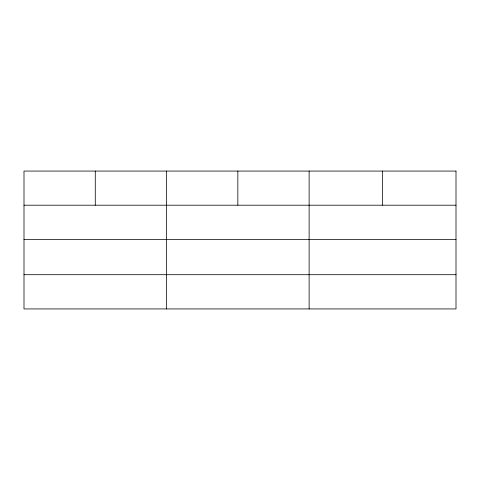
<?xml version="1.0" encoding="UTF-8"?>
<svg xmlns="http://www.w3.org/2000/svg" width="480" height="480" viewBox="0 0 480 480"><rect width="100%" height="100%" fill="white"/><g stroke="black" fill="none" stroke-linecap="round" stroke-linejoin="round"><path stroke-width="0.72" d="M24 205.206L456 205.206M24 239.436L456 239.436M24 274.704L456 274.704M382.56 171.066L382.56 205.206M309.12 171.066L309.12 308.934M237.84 171.066L237.84 205.206M166.56 171.066L166.56 308.934M95.28 171.066L95.28 205.206M456 171.066L24 171.066L24 308.934L456 308.934L456 171.066"/></g></svg>
